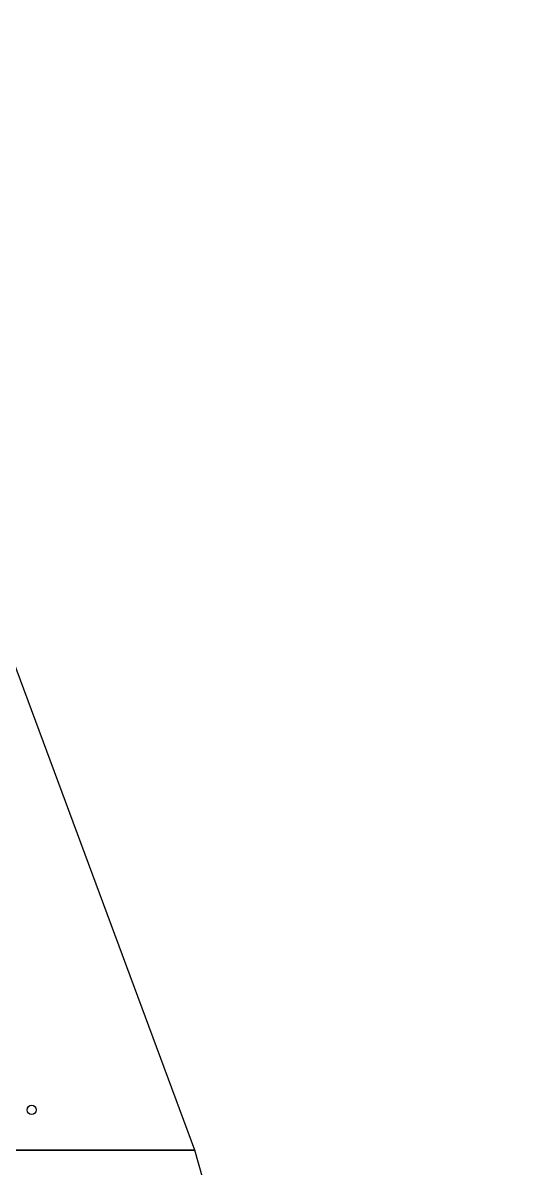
# Model space of a CAD drawing. Extents: x 50 to 503, y 33 to 383.
# Drawn here: x 167.4 to 201.9, y 303.1 to 383.1 of the extents above; entities that cross this region are included whole.
import ezdxf

# ---------------------------------------------------------------- set-up
doc = ezdxf.new("R2010")
doc.units = 0
doc.layers.get('0').update_dxf_attribs({"linetype": 'CONTINUOUS'})
doc.layers.add('DRILLING', color=3, linetype='CONTINUOUS')

msp = doc.modelspace()

# ---------------------------------------------------------------- linework, layer by layer
at = {"color": 7, "linetype": 'CONTINUOUS'}
for p, q in [((179.378, 304.375), (150.165, 383.095)), ((144.575, 304.375), (179.378, 304.375)), ((179.378, 304.375), (144.575, 304.375)), ((144.575, 304.375), (179.378, 304.375)), ((201.892, 225.655), (179.378, 304.375))]:
    msp.add_line(p, q, dxfattribs=at)
at = {"layer": 'DRILLING'}
msp.add_circle((167.985, 307.191), 0.322, dxfattribs=at)

doc.saveas('drawing.dxf')
